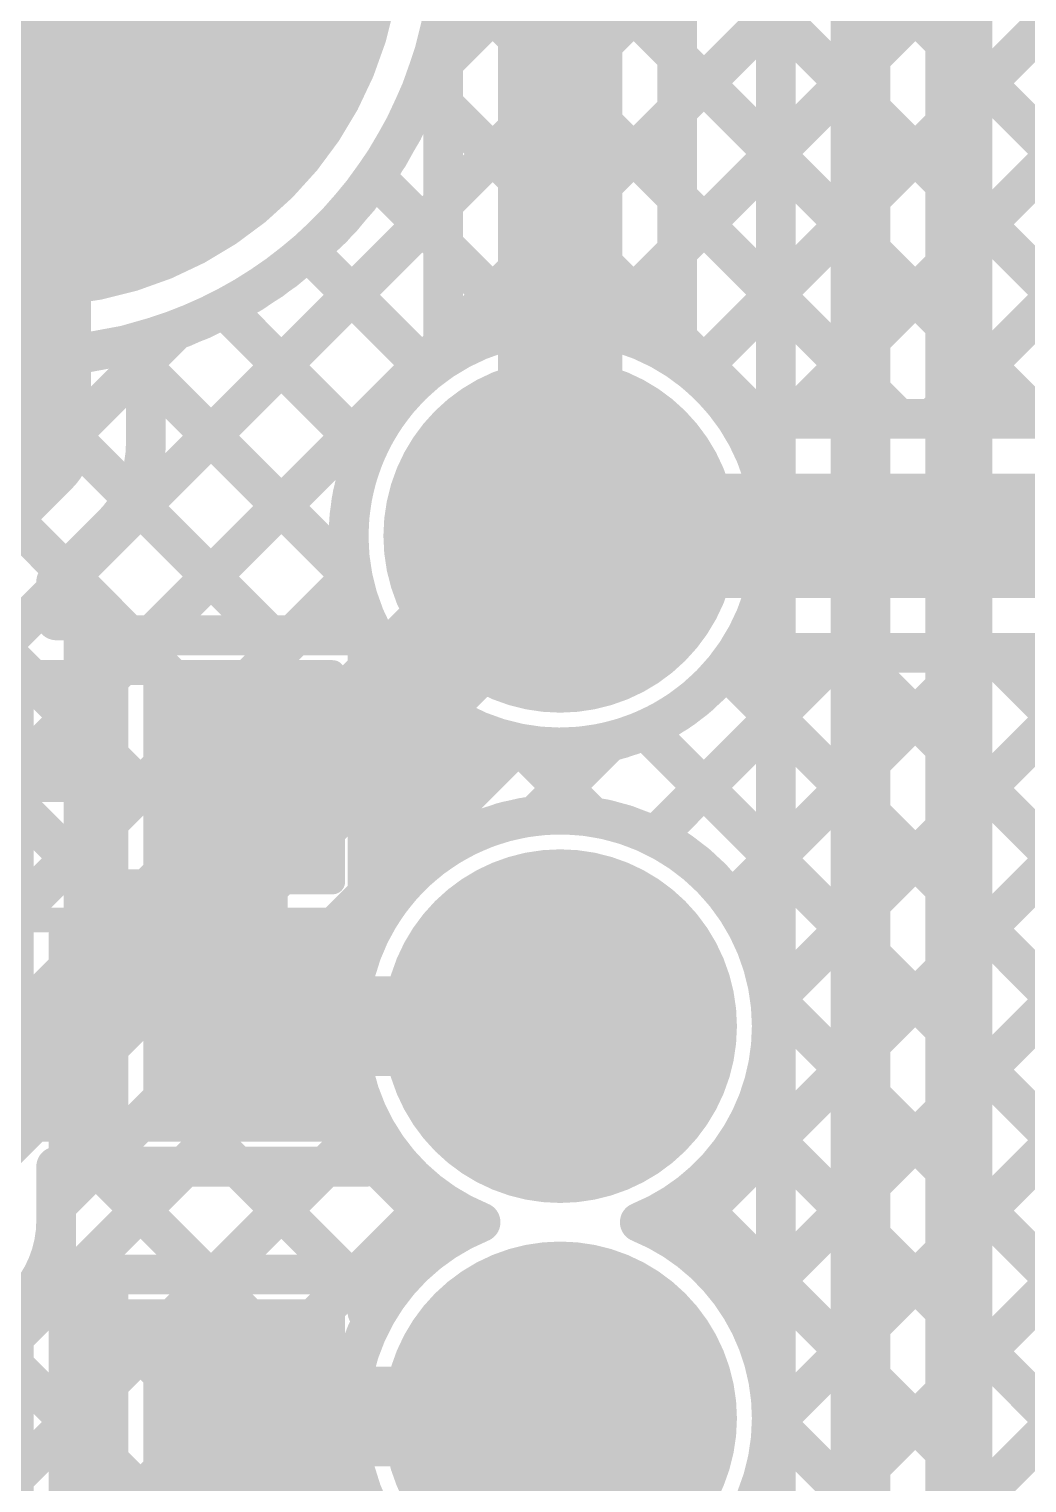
# Model space of a CAD drawing. Header units: millimetres. Extents: x 2.49 to 5.65, y 1.36 to 4.13.
# Drawn here: x 2.905 to 3.1054, y 2.7313 to 3.0232 of the extents above; entities that cross this region are included whole.
import ezdxf

# ---------------------------------------------------------------- set-up
doc = ezdxf.new("R2010")
doc.units = ezdxf.units.MM
doc.header["$MEASUREMENT"] = 0
for name, color, linetype in [('BottomLayer', 5, 'Continuous'), ('BottomOverlay', 54, 'Continuous'), ('BottomPaste', 16, 'Continuous'), ('BottomSolder', 6, 'Continuous'), ('MultiLayer', 9, 'Continuous'), ('PadHoleLayer', 156, 'Continuous'), ('TopLayer', 1, 'Continuous'), ('TopOverlay', 2, 'Continuous'), ('TopSolder', 216, 'Continuous')]:
    doc.layers.add(name, color=color, linetype=linetype)

# ---------------------------------------------------------------- blocks, each defined once
blk = doc.blocks.new('R__0603_B_36')
at = {"layer": 'BottomLayer'}
for points in [[(-0.015, -0.0175), (-0.015, 0.0175), (-0.045, -0.0175), (-0.045, 0.0175)], [(0.045, -0.0175), (0.045, 0.0175), (0.015, -0.0175), (0.015, 0.0175)]]:
    blk.add_solid(points, dxfattribs=at)
at = {"layer": 'BottomOverlay', "const_width": 0.005}
for points in [[(-0.049, 0.021), (-0.049, -0.021)], [(0.049, 0.021), (-0.049, 0.021)], [(0.049, 0.021), (0.049, -0.021)], [(0.049, -0.021), (-0.049, -0.021)]]:
    blk.add_lwpolyline(points, dxfattribs=at)
at = {"layer": 'BottomOverlay', "const_width": 0.0025}
for points in [[(-0.05025, 0.021, 1), (-0.04775, 0.021, 1)], [(-0.05025, 0.021, 1), (-0.04775, 0.021, 1)], [(0.04775, 0.021, 1), (0.05025, 0.021, 1)], [(0.04775, 0.021, 1), (0.05025, 0.021, 1)], [(-0.05025, -0.021, 1), (-0.04775, -0.021, 1)], [(-0.05025, -0.021, 1), (-0.04775, -0.021, 1)], [(0.04775, -0.021, 1), (0.05025, -0.021, 1)], [(0.04775, -0.021, 1), (0.05025, -0.021, 1)]]:
    blk.add_lwpolyline(points, format="xyb", close=True, dxfattribs=at)
at = {"layer": 'BottomPaste'}
for points in [[(-0.015, -0.0175), (-0.015, 0.0175), (-0.045, -0.0175), (-0.045, 0.0175)], [(0.045, -0.0175), (0.045, 0.0175), (0.015, -0.0175), (0.015, 0.0175)]]:
    blk.add_solid(points, dxfattribs=at)
at = {"layer": 'BottomSolder'}
for points in [[(-0.011, -0.0215), (-0.011, 0.0215), (-0.049, -0.0215), (-0.049, 0.0215)], [(0.049, -0.0215), (0.049, 0.0215), (0.011, -0.0215), (0.011, 0.0215)]]:
    blk.add_solid(points, dxfattribs=at)
blk = doc.blocks.new('R__0603_B_37')
at = {"layer": 'BottomLayer'}
for points in [[(-0.015, -0.0175), (-0.015, 0.0175), (-0.045, -0.0175), (-0.045, 0.0175)], [(0.045, -0.0175), (0.045, 0.0175), (0.015, -0.0175), (0.015, 0.0175)]]:
    blk.add_solid(points, dxfattribs=at)
at = {"layer": 'BottomOverlay', "const_width": 0.005}
for points in [[(-0.049, -0.021), (-0.049, 0.021)], [(-0.049, 0.021), (0.049, 0.021)], [(0.049, -0.021), (0.049, 0.021)], [(-0.049, -0.021), (0.049, -0.021)]]:
    blk.add_lwpolyline(points, dxfattribs=at)
at = {"layer": 'BottomOverlay', "const_width": 0.0025}
for points in [[(-0.05025, 0.021, 1), (-0.04775, 0.021, 1)], [(-0.05025, 0.021, 1), (-0.04775, 0.021, 1)], [(0.04775, 0.021, 1), (0.05025, 0.021, 1)], [(0.04775, 0.021, 1), (0.05025, 0.021, 1)], [(-0.05025, -0.021, 1), (-0.04775, -0.021, 1)], [(-0.05025, -0.021, 1), (-0.04775, -0.021, 1)], [(0.04775, -0.021, 1), (0.05025, -0.021, 1)], [(0.04775, -0.021, 1), (0.05025, -0.021, 1)]]:
    blk.add_lwpolyline(points, format="xyb", close=True, dxfattribs=at)
at = {"layer": 'BottomPaste'}
for points in [[(-0.015, -0.0175), (-0.015, 0.0175), (-0.045, -0.0175), (-0.045, 0.0175)], [(0.045, -0.0175), (0.045, 0.0175), (0.015, -0.0175), (0.015, 0.0175)]]:
    blk.add_solid(points, dxfattribs=at)
at = {"layer": 'BottomSolder'}
for points in [[(-0.011, -0.0215), (-0.011, 0.0215), (-0.049, -0.0215), (-0.049, 0.0215)], [(0.049, -0.0215), (0.049, 0.0215), (0.011, -0.0215), (0.011, 0.0215)]]:
    blk.add_solid(points, dxfattribs=at)
blk = doc.blocks.new('R__0603_B_39')
at = {"layer": 'BottomLayer'}
for points in [[(-0.015, -0.0175), (-0.015, 0.0175), (-0.045, -0.0175), (-0.045, 0.0175)], [(0.045, -0.0175), (0.045, 0.0175), (0.015, -0.0175), (0.015, 0.0175)]]:
    blk.add_solid(points, dxfattribs=at)
at = {"layer": 'BottomOverlay', "const_width": 0.005}
for points in [[(-0.049, 0.021), (-0.049, -0.021)], [(0.049, 0.021), (-0.049, 0.021)], [(0.049, 0.021), (0.049, -0.021)], [(0.049, -0.021), (-0.049, -0.021)]]:
    blk.add_lwpolyline(points, dxfattribs=at)
at = {"layer": 'BottomOverlay', "const_width": 0.0025}
for points in [[(-0.05025, 0.021, 1), (-0.04775, 0.021, 1)], [(-0.05025, 0.021, 1), (-0.04775, 0.021, 1)], [(0.04775, 0.021, 1), (0.05025, 0.021, 1)], [(0.04775, 0.021, 1), (0.05025, 0.021, 1)], [(-0.05025, -0.021, 1), (-0.04775, -0.021, 1)], [(-0.05025, -0.021, 1), (-0.04775, -0.021, 1)], [(0.04775, -0.021, 1), (0.05025, -0.021, 1)], [(0.04775, -0.021, 1), (0.05025, -0.021, 1)]]:
    blk.add_lwpolyline(points, format="xyb", close=True, dxfattribs=at)
at = {"layer": 'BottomPaste'}
for points in [[(-0.015, -0.0175), (-0.015, 0.0175), (-0.045, -0.0175), (-0.045, 0.0175)], [(0.045, -0.0175), (0.045, 0.0175), (0.015, -0.0175), (0.015, 0.0175)]]:
    blk.add_solid(points, dxfattribs=at)
at = {"layer": 'BottomSolder'}
for points in [[(-0.011, -0.0215), (-0.011, 0.0215), (-0.049, -0.0215), (-0.049, 0.0215)], [(0.049, -0.0215), (0.049, 0.0215), (0.011, -0.0215), (0.011, 0.0215)]]:
    blk.add_solid(points, dxfattribs=at)
blk = doc.blocks.new('901_141A1011D10100_74')
at = {"layer": 'BottomLayer'}
for points, const_width in [([(-0.11417, 0, 1), (-0.08268, 0, 1)], 0.0315), ([(-0.01575, 0, 1), (0.01575, 0, 1)], 0.0315), ([(0.06299, 0, 1), (0.09449, 0, 1)], 0.0315), ([(-0.25472, -0.10669, 1), (-0.18386, -0.10669, 1)], 0.07087)]:
    blk.add_lwpolyline(points, format="xyb", close=True, dxfattribs=dict(at, const_width=const_width))
at = {"layer": 'BottomSolder'}
for points, const_width in [([(-0.11617, 0, 1), (-0.08068, 0, 1)], 0.0355), ([(-0.01775, 0, 1), (0.01775, 0, 1)], 0.0355), ([(0.06099, 0, 1), (0.09649, 0, 1)], 0.0355), ([(-0.25672, -0.10669, 1), (-0.18186, -0.10669, 1)], 0.07487)]:
    blk.add_lwpolyline(points, format="xyb", close=True, dxfattribs=dict(at, const_width=const_width))
at = {"layer": 'MultiLayer'}
for points, const_width in [([(-0.11417, 0, 1), (-0.08268, 0, 1)], 0.0315), ([(-0.01575, 0, 1), (0.01575, 0, 1)], 0.0315), ([(0.06299, 0, 1), (0.09449, 0, 1)], 0.0315), ([(-0.25472, -0.10669, 1), (-0.18386, -0.10669, 1)], 0.07087)]:
    blk.add_lwpolyline(points, format="xyb", close=True, dxfattribs=dict(at, const_width=const_width))
at = {"layer": 'PadHoleLayer'}
for points, const_width in [([(-0.10728, 0, 1), (-0.08957, 0, 1)], 0.01772), ([(-0.00886, 0, 1), (0.00886, 0, 1)], 0.01772), ([(0.06988, 0, 1), (0.0876, 0, 1)], 0.01772), ([(-0.24193, -0.10669, 1), (-0.19665, -0.10669, 1)], 0.04528)]:
    blk.add_lwpolyline(points, format="xyb", close=True, dxfattribs=dict(at, const_width=const_width))
at = {"layer": 'TopLayer'}
for points, const_width in [([(-0.11417, 0, 1), (-0.08268, 0, 1)], 0.0315), ([(-0.01575, 0, 1), (0.01575, 0, 1)], 0.0315), ([(0.06299, 0, 1), (0.09449, 0, 1)], 0.0315), ([(-0.25472, -0.10669, 1), (-0.18386, -0.10669, 1)], 0.07087)]:
    blk.add_lwpolyline(points, format="xyb", close=True, dxfattribs=dict(at, const_width=const_width))
at = {"layer": 'TopOverlay', "const_width": 0.005}
blk.add_lwpolyline([(0.31092, 0.06), (-0.23052, 0.06)], dxfattribs=at)
at = {"layer": 'TopOverlay'}
for points, const_width in [([(-0.13793, 0.005, 1), (-0.15207, 0.005, 1)], 0.01), ([(-0.15457, 0.005, 1), (-0.14957, 0.005, 1)], 0.005), ([(-0.14043, 0.005, 1), (-0.13543, 0.005, 1)], 0.005)]:
    blk.add_lwpolyline(points, format="xyb", close=True, dxfattribs=dict(at, const_width=const_width))
at = {"layer": 'TopSolder'}
for points, const_width in [([(-0.11617, 0, 1), (-0.08068, 0, 1)], 0.0355), ([(-0.01775, 0, 1), (0.01775, 0, 1)], 0.0355), ([(0.06099, 0, 1), (0.09649, 0, 1)], 0.0355), ([(-0.25672, -0.10669, 1), (-0.18186, -0.10669, 1)], 0.07487)]:
    blk.add_lwpolyline(points, format="xyb", close=True, dxfattribs=dict(at, const_width=const_width))

msp = doc.modelspace()

# ---------------------------------------------------------------- linework, layer by layer
at = {"layer": 'BottomLayer'}
for points, const_width in [([(2.9285, 3.15262), (3.055, 3.02612)], 0.008), ([(2.9846, 3.01288), (3.05242, 3.08071)], 0.008), ([(3.072, 1.656), (3.072, 3.069)], 0.012), ([(2.98636, 3.06648), (3.055, 2.99784)], 0.008), ([(3.0945, 3.06525), (3.0945, 2.427)], 0.008), ([(2.9105, 2.9105), (3.05444, 3.05444)], 0.008), ([(3.055, 1.67121), (3.055, 3.05379)], 0.008), ([(3.089, 1.67121), (3.089, 3.05379)], 0.008), ([(2.905, 2.94), (2.905, 3.04232)], 0.025), ([(2.98955, 3.035), (3.055, 2.96955)], 0.008), ([(2.92978, 2.9015), (3.055, 3.02672)], 0.008), ([(3.089, 3.0204), (3.0945, 3.0149)], 0.008), ([(2.98427, 3.012), (3.055, 2.94127)], 0.008), ([(3.089, 3.00415), (3.0945, 3.00965)], 0.008), ([(3.01975, 2.96318), (3.055, 2.99843)], 0.008), ([(2.97444, 2.99354), (3.00462, 2.96336)], 0.008), ([(3.089, 2.99212), (3.0945, 2.98662)], 0.008), ([(3.089, 2.97586), (3.0945, 2.98136)], 0.008), ([(2.96108, 2.97862), (2.9851, 2.9546)], 0.008), ([(3.03893, 2.95408), (3.055, 2.97015)], 0.008), ([(2.94431, 2.96711), (2.97281, 2.9386)], 0.008), ([(2.9285, 2.95679), (2.93444, 2.96273)], 0.008), ([(3.089, 2.96384), (3.0945, 2.95834)], 0.008), ([(2.9285, 2.94), (2.9285, 2.96078)], 0.008), ([(2.9285, 2.95463), (2.97003, 2.9131)], 0.008), ([(3.089, 2.94758), (3.0945, 2.95308)], 0.008), ([(2.887, 2.922), (2.905, 2.94)], 0.025), ([(3.05093, 2.93779), (3.055, 2.94186)], 0.008), ([(3.089, 2.93555), (3.0945, 2.93005)], 0.008), ([(2.92579, 2.92905), (2.95335, 2.9015)], 0.008), ([(2.9105, 2.91227), (2.9216, 2.92337)], 0.008), ([(3.089, 2.9193), (3.0945, 2.9248)], 0.008), ([(2.9105, 2.9045), (2.9105, 2.91227)], 0.008), ([(2.9124, 2.91416), (2.92506, 2.9015)], 0.008), ([(2.95807, 2.9015), (2.96997, 2.9134)], 0.008), ([(3.089, 2.90727), (3.0945, 2.90177)], 0.008), ([(2.9105, 2.9045), (2.916, 2.9045)], 0.008), ([(2.916, 2.8415), (2.916, 2.9045)], 0.008), ([(2.921, 2.9015), (2.973, 2.9015)], 0.008), ([(2.921, 2.85183), (2.921, 2.9015)], 0.008), ([(2.973, 2.85183), (2.973, 2.9015)], 0.008), ([(2.973, 2.88815), (2.97907, 2.89422)], 0.008), ([(3.04484, 2.89486), (3.055, 2.8847)], 0.008), ([(3.089, 2.89101), (3.0945, 2.89651)], 0.008), ([(2.916, 2.88772), (2.921, 2.89272)], 0.008), ([(3.02884, 2.88257), (3.055, 2.85641)], 0.008), ([(3.03073, 2.86103), (3.055, 2.8853)], 0.008), ([(2.916, 2.88228), (2.921, 2.87728)], 0.008), ([(2.973, 2.85986), (2.99536, 2.88222)], 0.008), ([(2.973, 2.88185), (2.99344, 2.86141)], 0.008), ([(3.00334, 2.87979), (3.01809, 2.86504)], 0.008), ([(3.00665, 2.86523), (3.02154, 2.88012)], 0.008), ([(2.947, 2.82333), (2.947, 2.873)], 0.02), ([(3.089, 2.87898), (3.0945, 2.87348)], 0.008), ([(2.887, 2.873), (2.912, 2.873)], 0.01), ([(3.089, 2.86273), (3.0945, 2.86823)], 0.008), ([(2.916, 2.85943), (2.921, 2.86443)], 0.008), ([(3.04604, 2.84805), (3.055, 2.85701)], 0.008), ([(2.916, 2.85399), (2.921, 2.84899)], 0.008), ([(2.973, 2.85356), (2.97784, 2.84872)], 0.008), ([(2.921, 2.8445), (2.921, 2.85183)], 0.008), ([(2.921, 2.8445), (2.921, 2.85183)], 0.008), ([(2.973, 2.8445), (2.973, 2.85183)], 0.008), ([(2.973, 2.8445), (2.973, 2.85183)], 0.008), ([(3.089, 2.8507), (3.0945, 2.8452)], 0.008), ([(2.921, 2.79483), (2.921, 2.8445)], 0.008), ([(2.913, 2.79483), (2.913, 2.8415)], 0.008), ([(3.089, 2.83444), (3.0945, 2.83994)], 0.008), ([(2.913, 2.82815), (2.921, 2.83615)], 0.008), ([(2.913, 2.82871), (2.921, 2.82071)], 0.008), ([(2.947, 2.82333), (2.9473, 2.82303)], 0.02), ([(2.9473, 2.82303), (3.01169, 2.82303)], 0.02), ([(3.089, 2.82241), (3.0945, 2.81691)], 0.008), ([(3.089, 2.80616), (3.0945, 2.81166)], 0.008), ([(2.913, 2.79986), (2.921, 2.80786)], 0.008), ([(3.05007, 2.80478), (3.055, 2.79985)], 0.008), ([(2.973, 2.79483), (2.973, 2.80203)], 0.008), ([(2.913, 2.80042), (2.94026, 2.77317)], 0.008), ([(3.03463, 2.78007), (3.055, 2.80044)], 0.008), ([(2.973, 2.79699), (2.98948, 2.78052)], 0.008), ([(2.9105, 2.784), (2.9105, 2.79483)], 0.008), ([(2.913, 2.77158), (2.93625, 2.79483)], 0.008), ([(2.921, 2.79483), (2.973, 2.79483)], 0.008), ([(2.94287, 2.77317), (2.96454, 2.79483)], 0.008), ([(2.94688, 2.79483), (2.96854, 2.77317)], 0.008), ([(3.089, 2.79413), (3.0945, 2.78863)], 0.008), ([(3.03738, 2.78918), (3.055, 2.77156)], 0.008), ([(2.97116, 2.77317), (2.98667, 2.78868)], 0.008), ([(2.9105, 2.77317), (2.9105, 2.784)], 0.008), ([(3.089, 2.77787), (3.0945, 2.78337)], 0.008), ([(2.913, 2.7265), (2.913, 2.77317)], 0.008), ([(2.913, 2.77214), (2.921, 2.76414)], 0.008), ([(2.921, 2.77317), (2.973, 2.77317)], 0.008), ([(2.921, 2.7235), (2.921, 2.77317)], 0.008), ([(2.96854, 2.77317), (2.973, 2.76871)], 0.008), ([(2.973, 2.76567), (2.973, 2.77317)], 0.008), ([(3.04845, 2.76561), (3.055, 2.77216)], 0.008), ([(2.973, 2.76871), (2.97537, 2.76634)], 0.008), ([(3.089, 2.76585), (3.0945, 2.76035)], 0.008), ([(3.089, 2.74959), (3.0945, 2.75509)], 0.008), ([(2.913, 2.7433), (2.921, 2.7513)], 0.008), ([(2.947, 2.695), (2.947, 2.74467)], 0.02), ([(2.947, 2.74467), (3.01132, 2.74467)], 0.02), ([(3.01132, 2.74467), (3.01169, 2.74429)], 0.02), ([(2.913, 2.74386), (2.921, 2.73586)], 0.008), ([(3.089, 2.73756), (3.0945, 2.73206)], 0.008)]:
    msp.add_lwpolyline(points, dxfattribs=dict(at, const_width=const_width))
at = {"layer": 'BottomLayer', "const_width": 0.008}
for points in [[(2.98987, 3.04232, -0.334228), (2.9285, 2.96078)], [(2.9285, 2.94, -0.199188), (2.9216, 2.92337)], [(2.9285, 2.94, -0.198912), (2.92162, 2.92338)], [(2.97475, 2.84403, -0.770002), (3.05419, 2.82303)], [(3.05419, 2.82303, -0.305189), (3.02769, 2.78366)], [(2.9957, 2.78366, -0.168563), (2.97475, 2.80203)], [(2.97496, 2.76567, -0.165945), (2.9957, 2.78366)], [(3.02769, 2.78366, -0.305189), (3.05419, 2.74429)], [(3.05419, 2.74429, -0.774044), (2.97454, 2.72367)]]:
    msp.add_lwpolyline(points, format="xyb", dxfattribs=at)
at = {"layer": 'BottomLayer'}
for points, const_width in [([(3.053, 3.02672, 1), (3.057, 3.02672, 1)], 0.004), ([(3.053, 3.02612, 1), (3.057, 3.02612, 1)], 0.004), ([(3.087, 3.0204, 1), (3.091, 3.0204, 1)], 0.004), ([(3.0925, 3.0149, 1), (3.0965, 3.0149, 1)], 0.004), ([(2.98227, 3.012, 1), (2.98627, 3.012, 1)], 0.004), ([(2.9826, 3.01288, 1), (2.9866, 3.01288, 1)], 0.004), ([(3.0925, 3.00965, 1), (3.0965, 3.00965, 1)], 0.004), ([(3.087, 3.00415, 1), (3.091, 3.00415, 1)], 0.004), ([(3.053, 2.99843, 1), (3.057, 2.99843, 1)], 0.004), ([(3.053, 2.99784, 1), (3.057, 2.99784, 1)], 0.004), ([(2.97244, 2.99354, 1), (2.97644, 2.99354, 1)], 0.004), ([(3.087, 2.99212, 1), (3.091, 2.99212, 1)], 0.004), ([(3.0925, 2.98662, 1), (3.0965, 2.98662, 1)], 0.004), ([(3.0925, 2.98136, 1), (3.0965, 2.98136, 1)], 0.004), ([(2.95908, 2.97862, 1), (2.96308, 2.97862, 1)], 0.004), ([(3.087, 2.97586, 1), (3.091, 2.97586, 1)], 0.004), ([(3.053, 2.97015, 1), (3.057, 2.97015, 1)], 0.004), ([(3.053, 2.96955, 1), (3.057, 2.96955, 1)], 0.004), ([(2.94231, 2.96711, 1), (2.94631, 2.96711, 1)], 0.004), ([(2.93244, 2.96273, 1), (2.93644, 2.96273, 1)], 0.004), ([(3.05419, 2.92146, 1), (2.9692, 2.92146, 1)], 0.008), ([(3.00262, 2.96336, 1), (3.00662, 2.96336, 1)], 0.004), ([(3.01775, 2.96318, 1), (3.02175, 2.96318, 1)], 0.004), ([(3.087, 2.96384, 1), (3.091, 2.96384, 1)], 0.004), ([(2.9265, 2.96078, 1), (2.9305, 2.96078, 1)], 0.004), ([(2.9265, 2.96078, 1), (2.9305, 2.96078, 1)], 0.004), ([(2.9265, 2.95679, 1), (2.9305, 2.95679, 1)], 0.004), ([(3.0925, 2.95834, 1), (3.0965, 2.95834, 1)], 0.004), ([(2.9265, 2.95463, 1), (2.9305, 2.95463, 1)], 0.004), ([(2.9831, 2.9546, 1), (2.9871, 2.9546, 1)], 0.004), ([(3.03693, 2.95408, 1), (3.04093, 2.95408, 1)], 0.004), ([(3.0925, 2.95308, 1), (3.0965, 2.95308, 1)], 0.004), ([(2.89875, 2.94, 1), (2.91125, 2.94, 1)], 0.0125), ([(2.89875, 2.94, 1), (2.91125, 2.94, 1)], 0.0125), ([(3.087, 2.94758, 1), (3.091, 2.94758, 1)], 0.004), ([(3.053, 2.94186, 1), (3.057, 2.94186, 1)], 0.004), ([(3.053, 2.94127, 1), (3.057, 2.94127, 1)], 0.004), ([(2.9265, 2.94, 1), (2.9305, 2.94, 1)], 0.004), ([(2.9265, 2.94, 1), (2.9305, 2.94, 1)], 0.004), ([(2.9265, 2.94, 1), (2.9305, 2.94, 1)], 0.004), ([(2.97081, 2.9386, 1), (2.97481, 2.9386, 1)], 0.004), ([(3.04893, 2.93779, 1), (3.05293, 2.93779, 1)], 0.004), ([(3.087, 2.93555, 1), (3.091, 2.93555, 1)], 0.004), ([(3.0925, 2.93005, 1), (3.0965, 2.93005, 1)], 0.004), ([(2.92379, 2.92905, 1), (2.92779, 2.92905, 1)], 0.004), ([(2.9196, 2.92337, 1), (2.9236, 2.92337, 1)], 0.004), ([(2.9196, 2.92337, 1), (2.9236, 2.92337, 1)], 0.004), ([(2.91962, 2.92338, 1), (2.92362, 2.92338, 1)], 0.004), ([(3.0925, 2.9248, 1), (3.0965, 2.9248, 1)], 0.004), ([(2.9672, 2.92146, 1), (2.9712, 2.92146, 1)], 0.004), ([(3.05219, 2.92146, 1), (3.05619, 2.92146, 1)], 0.004), ([(3.087, 2.9193, 1), (3.091, 2.9193, 1)], 0.004), ([(2.9085, 2.91227, 1), (2.9125, 2.91227, 1)], 0.004), ([(2.9085, 2.91227, 1), (2.9125, 2.91227, 1)], 0.004), ([(2.9104, 2.91416, 1), (2.9144, 2.91416, 1)], 0.004), ([(2.96797, 2.9134, 1), (2.97197, 2.9134, 1)], 0.004), ([(2.96803, 2.9131, 1), (2.97203, 2.9131, 1)], 0.004), ([(2.9085, 2.9105, 1), (2.9125, 2.9105, 1)], 0.004), ([(3.087, 2.90727, 1), (3.091, 2.90727, 1)], 0.004), ([(2.9085, 2.9045, 1), (2.9125, 2.9045, 1)], 0.004), ([(2.9085, 2.9045, 1), (2.9125, 2.9045, 1)], 0.004), ([(2.914, 2.9045, 1), (2.918, 2.9045, 1)], 0.004), ([(2.914, 2.9045, 1), (2.918, 2.9045, 1)], 0.004), ([(2.919, 2.9015, 1), (2.923, 2.9015, 1)], 0.004), ([(2.919, 2.9015, 1), (2.923, 2.9015, 1)], 0.004), ([(2.92306, 2.9015, 1), (2.92706, 2.9015, 1)], 0.004), ([(2.92778, 2.9015, 1), (2.93178, 2.9015, 1)], 0.004), ([(2.95135, 2.9015, 1), (2.95535, 2.9015, 1)], 0.004), ([(2.95607, 2.9015, 1), (2.96007, 2.9015, 1)], 0.004), ([(2.971, 2.9015, 1), (2.975, 2.9015, 1)], 0.004), ([(2.971, 2.9015, 1), (2.975, 2.9015, 1)], 0.004), ([(3.0925, 2.90177, 1), (3.0965, 2.90177, 1)], 0.004), ([(2.97707, 2.89422, 1), (2.98107, 2.89422, 1)], 0.004), ([(3.04284, 2.89486, 1), (3.04684, 2.89486, 1)], 0.004), ([(3.0925, 2.89651, 1), (3.0965, 2.89651, 1)], 0.004), ([(2.919, 2.89272, 1), (2.923, 2.89272, 1)], 0.004), ([(3.087, 2.89101, 1), (3.091, 2.89101, 1)], 0.004), ([(2.914, 2.88772, 1), (2.918, 2.88772, 1)], 0.004), ([(2.971, 2.88815, 1), (2.975, 2.88815, 1)], 0.004), ([(3.02684, 2.88257, 1), (3.03084, 2.88257, 1)], 0.004), ([(3.053, 2.8853, 1), (3.057, 2.8853, 1)], 0.004), ([(3.053, 2.8847, 1), (3.057, 2.8847, 1)], 0.004), ([(2.914, 2.88228, 1), (2.918, 2.88228, 1)], 0.004), ([(2.971, 2.88185, 1), (2.975, 2.88185, 1)], 0.004), ([(2.99336, 2.88222, 1), (2.99736, 2.88222, 1)], 0.004), ([(3.00134, 2.87979, 1), (3.00534, 2.87979, 1)], 0.004), ([(3.01954, 2.88012, 1), (3.02354, 2.88012, 1)], 0.004), ([(2.919, 2.87728, 1), (2.923, 2.87728, 1)], 0.004), ([(2.942, 2.873, 1), (2.952, 2.873, 1)], 0.01), ([(3.087, 2.87898, 1), (3.091, 2.87898, 1)], 0.004), ([(2.9095, 2.873, 1), (2.9145, 2.873, 1)], 0.005), ([(3.0925, 2.87348, 1), (3.0965, 2.87348, 1)], 0.004), ([(3.0925, 2.86823, 1), (3.0965, 2.86823, 1)], 0.004), ([(3.00465, 2.86523, 1), (3.00865, 2.86523, 1)], 0.004), ([(3.01609, 2.86504, 1), (3.02009, 2.86504, 1)], 0.004), ([(2.919, 2.86443, 1), (2.923, 2.86443, 1)], 0.004), ([(3.087, 2.86273, 1), (3.091, 2.86273, 1)], 0.004), ([(2.914, 2.85943, 1), (2.918, 2.85943, 1)], 0.004), ([(2.971, 2.85986, 1), (2.975, 2.85986, 1)], 0.004), ([(2.99144, 2.86141, 1), (2.99544, 2.86141, 1)], 0.004), ([(3.02873, 2.86103, 1), (3.03273, 2.86103, 1)], 0.004), ([(3.053, 2.85701, 1), (3.057, 2.85701, 1)], 0.004), ([(3.053, 2.85641, 1), (3.057, 2.85641, 1)], 0.004), ([(2.914, 2.85399, 1), (2.918, 2.85399, 1)], 0.004), ([(2.971, 2.85356, 1), (2.975, 2.85356, 1)], 0.004), ([(2.919, 2.85183, 1), (2.923, 2.85183, 1)], 0.004), ([(2.919, 2.85183, 1), (2.923, 2.85183, 1)], 0.004), ([(2.919, 2.85183, 1), (2.923, 2.85183, 1)], 0.004), ([(2.971, 2.85183, 1), (2.975, 2.85183, 1)], 0.004), ([(2.971, 2.85183, 1), (2.975, 2.85183, 1)], 0.004), ([(2.971, 2.85183, 1), (2.975, 2.85183, 1)], 0.004), ([(3.087, 2.8507, 1), (3.091, 2.8507, 1)], 0.004), ([(2.919, 2.84899, 1), (2.923, 2.84899, 1)], 0.004), ([(2.97584, 2.84872, 1), (2.97984, 2.84872, 1)], 0.004), ([(3.04404, 2.84805, 1), (3.04804, 2.84805, 1)], 0.004), ([(3.0925, 2.8452, 1), (3.0965, 2.8452, 1)], 0.004), ([(2.919, 2.8445, 1), (2.923, 2.8445, 1)], 0.004), ([(2.919, 2.8445, 1), (2.923, 2.8445, 1)], 0.004), ([(2.919, 2.8445, 1), (2.923, 2.8445, 1)], 0.004), ([(2.971, 2.8445, 1), (2.975, 2.8445, 1)], 0.004), ([(2.971, 2.8445, 1), (2.975, 2.8445, 1)], 0.004), ([(2.97275, 2.84403, 1), (2.97675, 2.84403, 1)], 0.004), ([(2.911, 2.8415, 1), (2.915, 2.8415, 1)], 0.004), ([(2.914, 2.8415, 1), (2.918, 2.8415, 1)], 0.004), ([(3.0925, 2.83994, 1), (3.0965, 2.83994, 1)], 0.004), ([(2.919, 2.83615, 1), (2.923, 2.83615, 1)], 0.004), ([(3.087, 2.83444, 1), (3.091, 2.83444, 1)], 0.004), ([(2.911, 2.82871, 1), (2.915, 2.82871, 1)], 0.004), ([(2.911, 2.82815, 1), (2.915, 2.82815, 1)], 0.004), ([(2.942, 2.82333, 1), (2.952, 2.82333, 1)], 0.01), ([(2.942, 2.82333, 1), (2.952, 2.82333, 1)], 0.01), ([(2.9423, 2.82303, 1), (2.9523, 2.82303, 1)], 0.01), ([(2.9423, 2.82303, 1), (2.9523, 2.82303, 1)], 0.01), ([(3.00669, 2.82303, 1), (3.01669, 2.82303, 1)], 0.01), ([(3.05219, 2.82303, 1), (3.05619, 2.82303, 1)], 0.004), ([(3.05219, 2.82303, 1), (3.05619, 2.82303, 1)], 0.004), ([(3.087, 2.82241, 1), (3.091, 2.82241, 1)], 0.004), ([(2.919, 2.82071, 1), (2.923, 2.82071, 1)], 0.004), ([(3.0925, 2.81691, 1), (3.0965, 2.81691, 1)], 0.004), ([(3.0925, 2.81166, 1), (3.0965, 2.81166, 1)], 0.004), ([(2.919, 2.80786, 1), (2.923, 2.80786, 1)], 0.004), ([(3.04807, 2.80478, 1), (3.05207, 2.80478, 1)], 0.004), ([(3.087, 2.80616, 1), (3.091, 2.80616, 1)], 0.004), ([(2.971, 2.80203, 1), (2.975, 2.80203, 1)], 0.004), ([(2.97275, 2.80203, 1), (2.97675, 2.80203, 1)], 0.004), ([(2.911, 2.80042, 1), (2.915, 2.80042, 1)], 0.004), ([(2.911, 2.79986, 1), (2.915, 2.79986, 1)], 0.004), ([(3.053, 2.80044, 1), (3.057, 2.80044, 1)], 0.004), ([(3.053, 2.79985, 1), (3.057, 2.79985, 1)], 0.004), ([(2.971, 2.79699, 1), (2.975, 2.79699, 1)], 0.004), ([(2.9085, 2.79483, 1), (2.9125, 2.79483, 1)], 0.004), ([(2.911, 2.79483, 1), (2.915, 2.79483, 1)], 0.004), ([(2.919, 2.79483, 1), (2.923, 2.79483, 1)], 0.004), ([(2.919, 2.79483, 1), (2.923, 2.79483, 1)], 0.004), ([(2.93425, 2.79483, 1), (2.93825, 2.79483, 1)], 0.004), ([(2.94488, 2.79483, 1), (2.94888, 2.79483, 1)], 0.004), ([(2.96254, 2.79483, 1), (2.96654, 2.79483, 1)], 0.004), ([(2.971, 2.79483, 1), (2.975, 2.79483, 1)], 0.004), ([(2.971, 2.79483, 1), (2.975, 2.79483, 1)], 0.004), ([(3.087, 2.79413, 1), (3.091, 2.79413, 1)], 0.004), ([(3.03538, 2.78918, 1), (3.03938, 2.78918, 1)], 0.004), ([(2.98467, 2.78868, 1), (2.98867, 2.78868, 1)], 0.004), ([(3.0925, 2.78863, 1), (3.0965, 2.78863, 1)], 0.004), ([(2.9085, 2.784, 1), (2.9125, 2.784, 1)], 0.004), ([(2.9085, 2.784, 1), (2.9125, 2.784, 1)], 0.004), ([(2.9937, 2.78366, 1), (2.9977, 2.78366, 1)], 0.004), ([(2.9937, 2.78366, 1), (2.9977, 2.78366, 1)], 0.004), ([(3.02569, 2.78366, 1), (3.02969, 2.78366, 1)], 0.004), ([(3.02569, 2.78366, 1), (3.02969, 2.78366, 1)], 0.004), ([(3.0925, 2.78337, 1), (3.0965, 2.78337, 1)], 0.004), ([(2.98748, 2.78052, 1), (2.99148, 2.78052, 1)], 0.004), ([(3.03263, 2.78007, 1), (3.03663, 2.78007, 1)], 0.004), ([(3.087, 2.77787, 1), (3.091, 2.77787, 1)], 0.004), ([(2.9085, 2.77317, 1), (2.9125, 2.77317, 1)], 0.004), ([(2.911, 2.77317, 1), (2.915, 2.77317, 1)], 0.004), ([(2.911, 2.77214, 1), (2.915, 2.77214, 1)], 0.004), ([(2.919, 2.77317, 1), (2.923, 2.77317, 1)], 0.004), ([(2.919, 2.77317, 1), (2.923, 2.77317, 1)], 0.004), ([(2.93826, 2.77317, 1), (2.94226, 2.77317, 1)], 0.004), ([(2.94087, 2.77317, 1), (2.94487, 2.77317, 1)], 0.004), ([(2.96654, 2.77317, 1), (2.97054, 2.77317, 1)], 0.004), ([(2.96654, 2.77317, 1), (2.97054, 2.77317, 1)], 0.004), ([(2.96916, 2.77317, 1), (2.97316, 2.77317, 1)], 0.004), ([(2.971, 2.77317, 1), (2.975, 2.77317, 1)], 0.004), ([(2.971, 2.77317, 1), (2.975, 2.77317, 1)], 0.004), ([(3.053, 2.77216, 1), (3.057, 2.77216, 1)], 0.004), ([(2.911, 2.77158, 1), (2.915, 2.77158, 1)], 0.004), ([(2.971, 2.76871, 1), (2.975, 2.76871, 1)], 0.004), ([(2.971, 2.76871, 1), (2.975, 2.76871, 1)], 0.004), ([(3.053, 2.77156, 1), (3.057, 2.77156, 1)], 0.004), ([(2.97337, 2.76634, 1), (2.97737, 2.76634, 1)], 0.004), ([(3.087, 2.76585, 1), (3.091, 2.76585, 1)], 0.004), ([(2.919, 2.76414, 1), (2.923, 2.76414, 1)], 0.004), ([(2.971, 2.76567, 1), (2.975, 2.76567, 1)], 0.004), ([(2.97296, 2.76567, 1), (2.97696, 2.76567, 1)], 0.004), ([(3.04645, 2.76561, 1), (3.05045, 2.76561, 1)], 0.004), ([(3.0925, 2.76035, 1), (3.0965, 2.76035, 1)], 0.004), ([(3.0925, 2.75509, 1), (3.0965, 2.75509, 1)], 0.004), ([(2.919, 2.7513, 1), (2.923, 2.7513, 1)], 0.004), ([(2.942, 2.74467, 1), (2.952, 2.74467, 1)], 0.01), ([(2.942, 2.74467, 1), (2.952, 2.74467, 1)], 0.01), ([(3.00632, 2.74467, 1), (3.01632, 2.74467, 1)], 0.01), ([(3.00632, 2.74467, 1), (3.01632, 2.74467, 1)], 0.01), ([(3.00669, 2.74429, 1), (3.01669, 2.74429, 1)], 0.01), ([(3.087, 2.74959, 1), (3.091, 2.74959, 1)], 0.004), ([(2.911, 2.74386, 1), (2.915, 2.74386, 1)], 0.004), ([(2.911, 2.7433, 1), (2.915, 2.7433, 1)], 0.004), ([(3.05219, 2.74429, 1), (3.05619, 2.74429, 1)], 0.004), ([(3.05219, 2.74429, 1), (3.05619, 2.74429, 1)], 0.004), ([(3.087, 2.73756, 1), (3.091, 2.73756, 1)], 0.004), ([(2.919, 2.73586, 1), (2.923, 2.73586, 1)], 0.004), ([(3.0925, 2.73206, 1), (3.0965, 2.73206, 1)], 0.004)]:
    msp.add_lwpolyline(points, format="xyb", close=True, dxfattribs=dict(at, const_width=const_width))
at = {"layer": 'TopLayer'}
for points, const_width in [([(3.01169, 2.92146), (3.01169, 3.40831)], 0.025), ([(3.03519, 2.95686), (3.03519, 3.40831)], 0.008), ([(3.03519, 2.97863), (3.39457, 3.338)], 0.008), ([(3.03893, 2.95408), (3.42285, 3.338)], 0.008), ([(3.05809, 2.94496), (3.45114, 3.338)], 0.008), ([(3.08638, 2.94496), (3.47942, 3.338)], 0.008), ([(3.05946, 3.04995), (3.16445, 2.94496)], 0.008), ([(3.03519, 3.00691), (3.07462, 3.04634)], 0.008), ([(2.905, 2.96146), (2.905, 3.04232)], 0.01), ([(3.03519, 3.04593), (3.13616, 2.94496)], 0.008), ([(2.98819, 2.95686), (2.98819, 3.02555)], 0.008), ([(2.60907, 3.0195), (2.97088, 2.6577)], 0.008), ([(2.75117, 3.01882), (2.9135, 2.8565)], 0.008), ([(2.77945, 3.01882), (2.92764, 2.87064)], 0.008), ([(2.80774, 3.01882), (2.94178, 2.88478)], 0.008), ([(3.03519, 3.01764), (3.10788, 2.94496)], 0.008), ([(2.9846, 3.01288), (2.98819, 3.01648)], 0.008), ([(2.98427, 3.012), (2.98819, 3.00807)], 0.008), ([(2.97444, 2.99354), (2.98819, 2.97979)], 0.008), ([(2.57001, 2.57001), (2.98819, 2.98819)], 0.008), ([(3.03519, 2.98936), (3.0796, 2.94496)], 0.008), ([(2.96108, 2.97862), (2.9851, 2.9546)], 0.008), ([(2.94431, 2.96711), (2.97281, 2.9386)], 0.008), ([(2.57001, 2.59829), (2.93444, 2.96273)], 0.008), ([(2.57001, 2.54173), (2.98819, 2.95991)], 0.008), ([(2.92361, 2.95952), (2.97003, 2.9131)], 0.008), ([(3.03519, 2.96107), (3.05131, 2.94496)], 0.008), ([(2.89701, 2.95783), (2.95592, 2.89892)], 0.008), ([(3.0471, 2.94496), (3.40354, 2.94496)], 0.008), ([(2.887, 2.79676), (3.01169, 2.92146)], 0.025), ([(3.01169, 2.92146), (3.40354, 2.92146)], 0.025), ([(2.57001, 2.51344), (2.96997, 2.9134)], 0.008), ([(2.8704, 2.8134), (2.97004, 2.91304)], 0.008), ([(3.02548, 2.68607), (3.23737, 2.89796)], 0.008), ([(3.03073, 2.86103), (3.06766, 2.89796)], 0.008), ([(3.03463, 2.78007), (3.15251, 2.89796)], 0.008), ([(3.04266, 2.67497), (3.26565, 2.89796)], 0.008), ([(3.04604, 2.84805), (3.09595, 2.89796)], 0.008), ([(3.0471, 2.89796), (3.40354, 2.89796)], 0.008), ([(3.04845, 2.76561), (3.1808, 2.89796)], 0.008), ([(3.05394, 2.82766), (3.12423, 2.89796)], 0.008), ([(3.05417, 2.74304), (3.20908, 2.89796)], 0.008), ([(3.07003, 2.89796), (3.2565, 2.71148)], 0.008), ([(3.09831, 2.89796), (3.2565, 2.73977)], 0.008), ([(3.04484, 2.89486), (3.23269, 2.70701)], 0.008), ([(3.02884, 2.88257), (3.20441, 2.70701)], 0.008), ([(2.9105, 2.78703), (3.00327, 2.8798)], 0.008), ([(3.00334, 2.87979), (3.01809, 2.86504)], 0.008), ([(3.00665, 2.86523), (3.02154, 2.88012)], 0.008), ([(2.98916, 2.86569), (2.99344, 2.86141)], 0.008), ([(2.97502, 2.85155), (2.97784, 2.84872)], 0.008), ([(2.96087, 2.8374), (2.96958, 2.8287)], 0.008), ([(2.57001, 2.42859), (2.9695, 2.82808)], 0.008), ([(3.05371, 2.82943), (3.19695, 2.68618)], 0.008), ([(2.94673, 2.82326), (2.98948, 2.78052)], 0.008), ([(2.93259, 2.80912), (2.97537, 2.76634)], 0.008), ([(2.57001, 2.40031), (2.9737, 2.80399)], 0.008), ([(3.05007, 2.80478), (3.14484, 2.71001)], 0.008), ([(2.91845, 2.79498), (2.9692, 2.74423)], 0.008), ([(3.03738, 2.78918), (3.11655, 2.71001)], 0.008), ([(2.57001, 2.37203), (2.98667, 2.78868)], 0.008), ([(2.9105, 2.784), (2.9105, 2.78703)], 0.008), ([(2.90911, 2.77603), (2.99879, 2.68635)], 0.008), ([(2.89496, 2.76189), (2.98129, 2.67556)], 0.008), ([(2.57002, 2.34374), (2.96922, 2.74294)], 0.008), ([(3.05419, 2.74409), (3.09159, 2.70669)], 0.008)]:
    msp.add_lwpolyline(points, dxfattribs=dict(at, const_width=const_width))
at = {"layer": 'TopLayer', "const_width": 0.008}
for points in [[(2.98819, 3.02555, -0.785001), (2.82345, 3.01882)], [(2.97004, 2.91304, -0.305039), (2.98819, 2.95686)], [(3.03519, 2.95686, -0.100056), (3.0471, 2.94496)], [(3.0471, 2.89796, -0.305039), (3.00327, 2.8798)], [(2.9957, 2.78366, -1.878483), (3.05419, 2.82303)], [(3.05419, 2.82303, -0.305189), (3.02769, 2.78366)], [(2.9105, 2.784, -1), (2.8635, 2.784)], [(3.05419, 2.74429, -1.878483), (2.9957, 2.78366)], [(3.02769, 2.78366, -0.305189), (3.05419, 2.74429)]]:
    msp.add_lwpolyline(points, format="xyb", dxfattribs=at)
at = {"layer": 'TopLayer'}
for points, const_width in [([(2.98619, 3.02555, 1), (2.99019, 3.02555, 1)], 0.004), ([(2.98619, 3.02555, 1), (2.99019, 3.02555, 1)], 0.004), ([(3.03319, 3.01764, 1), (3.03719, 3.01764, 1)], 0.004), ([(2.98619, 3.01648, 1), (2.99019, 3.01648, 1)], 0.004), ([(2.98227, 3.012, 1), (2.98627, 3.012, 1)], 0.004), ([(2.9826, 3.01288, 1), (2.9866, 3.01288, 1)], 0.004), ([(2.98619, 3.00807, 1), (2.99019, 3.00807, 1)], 0.004), ([(3.03319, 3.00691, 1), (3.03719, 3.00691, 1)], 0.004), ([(2.97244, 2.99354, 1), (2.97644, 2.99354, 1)], 0.004), ([(2.98619, 2.98819, 1), (2.99019, 2.98819, 1)], 0.004), ([(3.03319, 2.98936, 1), (3.03719, 2.98936, 1)], 0.004), ([(2.98619, 2.97979, 1), (2.99019, 2.97979, 1)], 0.004), ([(2.95908, 2.97862, 1), (2.96308, 2.97862, 1)], 0.004), ([(3.03319, 2.97863, 1), (3.03719, 2.97863, 1)], 0.004), ([(2.94231, 2.96711, 1), (2.94631, 2.96711, 1)], 0.004), ([(2.9025, 2.96146, 1), (2.9075, 2.96146, 1)], 0.005), ([(2.93244, 2.96273, 1), (2.93644, 2.96273, 1)], 0.004), ([(2.92161, 2.95952, 1), (2.92561, 2.95952, 1)], 0.004), ([(2.98619, 2.95991, 1), (2.99019, 2.95991, 1)], 0.004), ([(3.03319, 2.96107, 1), (3.03719, 2.96107, 1)], 0.004), ([(2.98619, 2.95686, 1), (2.99019, 2.95686, 1)], 0.004), ([(2.98619, 2.95686, 1), (2.99019, 2.95686, 1)], 0.004), ([(3.03319, 2.95686, 1), (3.03719, 2.95686, 1)], 0.004), ([(3.03319, 2.95686, 1), (3.03719, 2.95686, 1)], 0.004), ([(2.9831, 2.9546, 1), (2.9871, 2.9546, 1)], 0.004), ([(3.03693, 2.95408, 1), (3.04093, 2.95408, 1)], 0.004), ([(3.0451, 2.94496, 1), (3.0491, 2.94496, 1)], 0.004), ([(3.0451, 2.94496, 1), (3.0491, 2.94496, 1)], 0.004), ([(3.04931, 2.94496, 1), (3.05331, 2.94496, 1)], 0.004), ([(3.05609, 2.94496, 1), (3.06009, 2.94496, 1)], 0.004), ([(3.0776, 2.94496, 1), (3.0816, 2.94496, 1)], 0.004), ([(3.08438, 2.94496, 1), (3.08838, 2.94496, 1)], 0.004), ([(3.10588, 2.94496, 1), (3.10988, 2.94496, 1)], 0.004), ([(2.97081, 2.9386, 1), (2.97481, 2.9386, 1)], 0.004), ([(3.00544, 2.92146, 1), (3.01794, 2.92146, 1)], 0.0125), ([(3.00544, 2.92146, 1), (3.01794, 2.92146, 1)], 0.0125), ([(3.00544, 2.92146, 1), (3.01794, 2.92146, 1)], 0.0125), ([(2.96797, 2.9134, 1), (2.97197, 2.9134, 1)], 0.004), ([(2.96803, 2.9131, 1), (2.97203, 2.9131, 1)], 0.004), ([(2.96804, 2.91304, 1), (2.97204, 2.91304, 1)], 0.004), ([(2.96804, 2.91304, 1), (2.97204, 2.91304, 1)], 0.004), ([(2.95392, 2.89892, 1), (2.95792, 2.89892, 1)], 0.004), ([(3.0451, 2.89796, 1), (3.0491, 2.89796, 1)], 0.004), ([(3.0451, 2.89796, 1), (3.0491, 2.89796, 1)], 0.004), ([(3.06566, 2.89796, 1), (3.06966, 2.89796, 1)], 0.004), ([(3.06803, 2.89796, 1), (3.07203, 2.89796, 1)], 0.004), ([(3.09395, 2.89796, 1), (3.09795, 2.89796, 1)], 0.004), ([(3.09631, 2.89796, 1), (3.10031, 2.89796, 1)], 0.004), ([(3.04284, 2.89486, 1), (3.04684, 2.89486, 1)], 0.004), ([(2.93978, 2.88478, 1), (2.94378, 2.88478, 1)], 0.004), ([(3.02684, 2.88257, 1), (3.03084, 2.88257, 1)], 0.004), ([(3.00127, 2.8798, 1), (3.00527, 2.8798, 1)], 0.004), ([(3.00127, 2.8798, 1), (3.00527, 2.8798, 1)], 0.004), ([(3.00134, 2.87979, 1), (3.00534, 2.87979, 1)], 0.004), ([(3.01954, 2.88012, 1), (3.02354, 2.88012, 1)], 0.004), ([(2.92564, 2.87064, 1), (2.92964, 2.87064, 1)], 0.004), ([(2.98716, 2.86569, 1), (2.99116, 2.86569, 1)], 0.004), ([(3.00465, 2.86523, 1), (3.00865, 2.86523, 1)], 0.004), ([(3.01609, 2.86504, 1), (3.02009, 2.86504, 1)], 0.004), ([(2.99144, 2.86141, 1), (2.99544, 2.86141, 1)], 0.004), ([(3.02873, 2.86103, 1), (3.03273, 2.86103, 1)], 0.004), ([(2.9115, 2.8565, 1), (2.9155, 2.8565, 1)], 0.004), ([(2.97302, 2.85155, 1), (2.97702, 2.85155, 1)], 0.004), ([(2.97584, 2.84872, 1), (2.97984, 2.84872, 1)], 0.004), ([(3.04404, 2.84805, 1), (3.04804, 2.84805, 1)], 0.004), ([(2.95887, 2.8374, 1), (2.96287, 2.8374, 1)], 0.004), ([(2.9675, 2.82808, 1), (2.9715, 2.82808, 1)], 0.004), ([(2.96758, 2.8287, 1), (2.97158, 2.8287, 1)], 0.004), ([(3.05171, 2.82943, 1), (3.05571, 2.82943, 1)], 0.004), ([(3.05194, 2.82766, 1), (3.05594, 2.82766, 1)], 0.004), ([(2.94473, 2.82326, 1), (2.94873, 2.82326, 1)], 0.004), ([(3.05219, 2.82303, 1), (3.05619, 2.82303, 1)], 0.004), ([(3.05219, 2.82303, 1), (3.05619, 2.82303, 1)], 0.004), ([(2.93059, 2.80912, 1), (2.93459, 2.80912, 1)], 0.004), ([(2.9717, 2.80399, 1), (2.9757, 2.80399, 1)], 0.004), ([(3.04807, 2.80478, 1), (3.05207, 2.80478, 1)], 0.004), ([(2.91645, 2.79498, 1), (2.92045, 2.79498, 1)], 0.004), ([(3.03538, 2.78918, 1), (3.03938, 2.78918, 1)], 0.004), ([(2.9085, 2.78703, 1), (2.9125, 2.78703, 1)], 0.004), ([(2.9085, 2.78703, 1), (2.9125, 2.78703, 1)], 0.004), ([(2.98467, 2.78868, 1), (2.98867, 2.78868, 1)], 0.004), ([(2.9085, 2.784, 1), (2.9125, 2.784, 1)], 0.004), ([(2.9085, 2.784, 1), (2.9125, 2.784, 1)], 0.004), ([(2.9937, 2.78366, 1), (2.9977, 2.78366, 1)], 0.004), ([(2.9937, 2.78366, 1), (2.9977, 2.78366, 1)], 0.004), ([(3.02569, 2.78366, 1), (3.02969, 2.78366, 1)], 0.004), ([(3.02569, 2.78366, 1), (3.02969, 2.78366, 1)], 0.004), ([(2.98748, 2.78052, 1), (2.99148, 2.78052, 1)], 0.004), ([(3.03263, 2.78007, 1), (3.03663, 2.78007, 1)], 0.004), ([(2.90711, 2.77603, 1), (2.91111, 2.77603, 1)], 0.004), ([(2.97337, 2.76634, 1), (2.97737, 2.76634, 1)], 0.004), ([(3.04645, 2.76561, 1), (3.05045, 2.76561, 1)], 0.004), ([(2.9672, 2.74423, 1), (2.9712, 2.74423, 1)], 0.004), ([(2.96722, 2.74294, 1), (2.97122, 2.74294, 1)], 0.004), ([(3.05217, 2.74304, 1), (3.05617, 2.74304, 1)], 0.004), ([(3.05219, 2.74429, 1), (3.05619, 2.74429, 1)], 0.004), ([(3.05219, 2.74429, 1), (3.05619, 2.74429, 1)], 0.004), ([(3.05219, 2.74409, 1), (3.05619, 2.74409, 1)], 0.004)]:
    msp.add_lwpolyline(points, format="xyb", close=True, dxfattribs=dict(at, const_width=const_width))

# ---------------------------------------------------------------- block references
for name, p, rotation in [('901_141A1011D10100_74', (3.01169, 2.82303), 270), ('R__0603_B_37', (2.917, 2.873), 360), ('R__0603_B_39', (2.917, 2.82333), 180), ('R__0603_B_36', (2.917, 2.74467), 180)]:
    msp.add_blockref(name, p, dxfattribs=dict(rotation=rotation))

doc.saveas('drawing.dxf')
